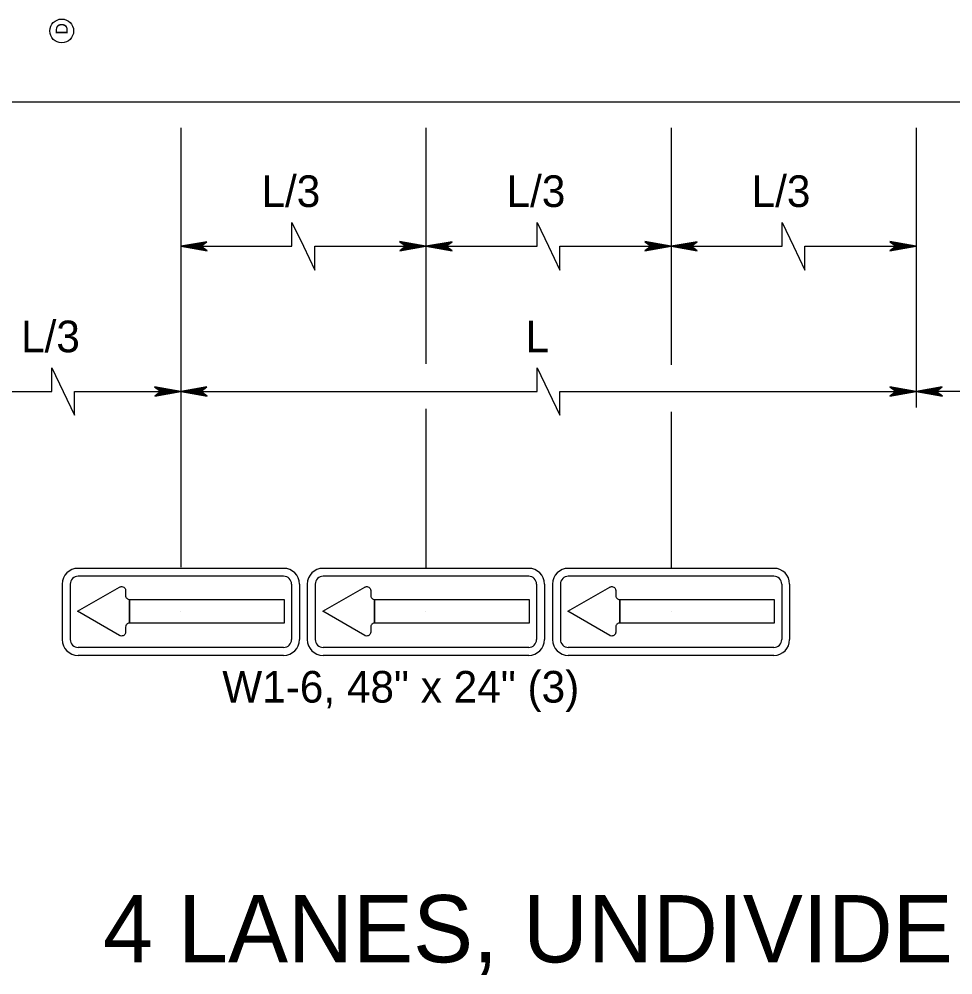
# Model space of a CAD drawing. Extents: x 499945 to 500993, y 499985 to 500645.
# Drawn here: x 500332.1 to 500450.2, y 500321 to 500441.8 of the extents above; entities that cross this region are included whole.
import ezdxf

# ---------------------------------------------------------------- set-up
doc = ezdxf.new("R2010")
doc.units = 0
for name, color, linetype in [('1', 7, 'Continuous'), ('24', 7, 'Continuous'), ('5', 7, 'Continuous'), ('56', 7, 'Continuous'), ('60', 7, 'Continuous')]:
    doc.layers.add(name, color=color, linetype=linetype)

msp = doc.modelspace()

# ---------------------------------------------------------------- linework, layer by layer
at = {"layer": '1'}
for p, q in [((500068.14, 500431.29), (500794.89, 500431.29)), ((500352.58, 500428.03), (500352.58, 500372.47)), ((500383.55, 500428.03), (500383.55, 500398.17)), ((500414.53, 500428.03), (500414.53, 500398.08)), ((500445.5, 500428.03), (500445.5, 500392.68)), ((500366.62, 500413.04), (500366.62, 500416.04)), ((500366.62, 500416.04), (500368.06, 500413.04)), ((500397.6, 500413.04), (500397.6, 500416.04)), ((500397.6, 500416.04), (500399.04, 500413.04)), ((500428.58, 500413.04), (500428.58, 500416.04)), ((500428.58, 500416.04), (500430.02, 500413.04)), ((500352.58, 500413.04), (500366.62, 500413.04)), ((500368.06, 500413.04), (500369.5, 500410.04)), ((500369.5, 500413.04), (500383.55, 500413.04)), ((500369.5, 500410.04), (500369.5, 500413.04)), ((500383.55, 500413.04), (500397.6, 500413.04)), ((500399.04, 500413.04), (500400.48, 500410.04)), ((500400.48, 500413.04), (500414.53, 500413.04)), ((500400.48, 500410.04), (500400.48, 500413.04)), ((500414.53, 500413.04), (500428.58, 500413.04)), ((500430.02, 500413.04), (500431.46, 500410.04)), ((500431.46, 500413.04), (500445.5, 500413.04)), ((500431.46, 500410.04), (500431.46, 500413.04)), ((500336.25, 500394.68), (500336.25, 500397.68)), ((500336.25, 500397.68), (500337.69, 500394.68)), ((500397.6, 500394.68), (500397.6, 500397.68)), ((500397.6, 500397.68), (500399.04, 500394.68)), ((500322.8, 500394.68), (500336.25, 500394.68)), ((500337.69, 500394.68), (500339.13, 500391.69)), ((500339.13, 500394.68), (500352.58, 500394.68)), ((500339.13, 500391.69), (500339.13, 500394.68)), ((500352.58, 500394.68), (500397.6, 500394.68)), ((500399.04, 500394.68), (500400.48, 500391.69)), ((500400.48, 500394.68), (500445.5, 500394.68)), ((500400.48, 500391.69), (500400.48, 500394.68)), ((500459.05, 500394.68), (500445.5, 500394.68)), ((500383.55, 500392.5), (500383.55, 500372.33)), ((500414.53, 500392.12), (500414.53, 500372.33))]:
    msp.add_line(p, q, dxfattribs=at)
at = {"layer": '24'}
for points in [[(500352.58, 500413.04), (500355.9, 500412.45), (500355.11, 500413.04), (500355.88, 500413.62), (500352.58, 500413.04), (500352.8, 500413.04), (500355.81, 500412.5), (500355.04, 500413.05), (500355.75, 500413.57), (500352.92, 500413.06), (500353.03, 500413.04), (500355.6, 500412.58), (500355.03, 500413.05), (500355.62, 500413.5), (500353.08, 500413.04), (500353.19, 500413.06), (500355.44, 500412.65), (500355, 500413.04), (500355.45, 500413.44), (500353.51, 500413.06), (500353.7, 500413.06), (500355.27, 500412.73), (500354.97, 500413.03), (500355.3, 500413.36), (500353.73, 500413.04), (500353.91, 500413.03), (500355.09, 500412.83), (500354.87, 500413.06), (500355.11, 500413.28), (500354.07, 500413.04), (500354.24, 500413.02), (500354.95, 500412.89), (500354.83, 500413.05), (500355.03, 500413.22), (500354.32, 500413.04), (500354.79, 500412.93), (500354.72, 500413.06), (500354.93, 500413.18), (500354.44, 500413.06), (500354.75, 500412.98), (500354.62, 500413.08), (500354.76, 500413.14), (500354.62, 500413.05), (500354.69, 500413.03)], [(500383.55, 500413.04), (500380.23, 500413.63), (500381.02, 500413.04), (500380.25, 500412.46), (500383.55, 500413.04), (500383.33, 500413.03), (500380.32, 500413.58), (500381.08, 500413.03), (500380.38, 500412.51), (500383.21, 500413.02), (500383.1, 500413.04), (500380.52, 500413.5), (500381.1, 500413.03), (500380.51, 500412.58), (500383.05, 500413.04), (500382.94, 500413.02), (500380.69, 500413.43), (500381.12, 500413.04), (500380.68, 500412.63), (500382.62, 500413.02), (500382.43, 500413.02), (500380.85, 500413.35), (500381.16, 500413.05), (500380.83, 500412.72), (500382.4, 500413.04), (500382.22, 500413.05), (500381.03, 500413.25), (500381.26, 500413.02), (500381.01, 500412.79), (500382.06, 500413.04), (500381.89, 500413.06), (500381.18, 500413.19), (500381.29, 500413.03), (500381.1, 500412.85), (500381.8, 500413.04), (500381.34, 500413.15), (500381.41, 500413.02), (500381.2, 500412.9), (500381.69, 500413.02), (500381.38, 500413.1), (500381.51, 500413), (500381.36, 500412.94), (500381.51, 500413.03), (500381.43, 500413.05)], [(500383.55, 500413.04), (500386.88, 500412.45), (500386.08, 500413.04), (500386.86, 500413.62), (500383.55, 500413.04), (500383.77, 500413.04), (500386.78, 500412.5), (500386.02, 500413.05), (500386.72, 500413.57), (500383.89, 500413.06), (500384, 500413.04), (500386.58, 500412.58), (500386, 500413.05), (500386.6, 500413.5), (500384.05, 500413.04), (500384.16, 500413.06), (500386.42, 500412.65), (500385.98, 500413.04), (500386.43, 500413.44), (500384.48, 500413.06), (500384.67, 500413.06), (500386.25, 500412.73), (500385.94, 500413.03), (500386.27, 500413.36), (500384.71, 500413.04), (500384.88, 500413.03), (500386.07, 500412.83), (500385.84, 500413.06), (500386.09, 500413.28), (500385.05, 500413.04), (500385.21, 500413.02), (500385.93, 500412.89), (500385.81, 500413.05), (500386, 500413.22), (500385.3, 500413.04), (500385.76, 500412.93), (500385.7, 500413.06), (500385.9, 500413.18), (500385.42, 500413.06), (500385.72, 500412.98), (500385.59, 500413.08), (500385.74, 500413.14), (500385.6, 500413.05), (500385.67, 500413.03)], [(500414.53, 500413.04), (500411.2, 500413.63), (500412, 500413.04), (500411.22, 500412.46), (500414.53, 500413.04), (500414.31, 500413.03), (500411.3, 500413.58), (500412.06, 500413.03), (500411.36, 500412.51), (500414.19, 500413.02), (500414.08, 500413.04), (500411.5, 500413.5), (500412.08, 500413.03), (500411.48, 500412.58), (500414.03, 500413.04), (500413.92, 500413.02), (500411.66, 500413.43), (500412.1, 500413.04), (500411.65, 500412.63), (500413.6, 500413.02), (500413.41, 500413.02), (500411.83, 500413.35), (500412.14, 500413.05), (500411.81, 500412.72), (500413.37, 500413.04), (500413.2, 500413.05), (500412.01, 500413.25), (500412.24, 500413.02), (500411.99, 500412.79), (500413.03, 500413.04), (500412.87, 500413.06), (500412.15, 500413.19), (500412.27, 500413.03), (500412.08, 500412.85), (500412.78, 500413.04), (500412.31, 500413.15), (500412.38, 500413.02), (500412.18, 500412.9), (500412.66, 500413.02), (500412.36, 500413.1), (500412.49, 500413), (500412.34, 500412.94), (500412.48, 500413.03), (500412.41, 500413.05)], [(500414.53, 500413.04), (500417.85, 500412.45), (500417.06, 500413.04), (500417.83, 500413.62), (500414.53, 500413.04), (500414.75, 500413.04), (500417.76, 500412.5), (500417, 500413.05), (500417.7, 500413.57), (500414.87, 500413.06), (500414.98, 500413.04), (500417.56, 500412.58), (500416.98, 500413.05), (500417.57, 500413.5), (500415.03, 500413.04), (500415.14, 500413.06), (500417.39, 500412.65), (500416.96, 500413.04), (500417.4, 500413.44), (500415.46, 500413.06), (500415.65, 500413.06), (500417.23, 500412.73), (500416.92, 500413.03), (500417.25, 500413.36), (500415.68, 500413.04), (500415.86, 500413.03), (500417.05, 500412.83), (500416.82, 500413.06), (500417.06, 500413.28), (500416.02, 500413.04), (500416.19, 500413.02), (500416.9, 500412.89), (500416.79, 500413.05), (500416.98, 500413.22), (500416.28, 500413.04), (500416.74, 500412.93), (500416.67, 500413.06), (500416.88, 500413.18), (500416.39, 500413.06), (500416.7, 500412.98), (500416.57, 500413.08), (500416.72, 500413.14), (500416.57, 500413.05), (500416.65, 500413.03)], [(500445.5, 500413.04), (500442.18, 500413.63), (500442.98, 500413.04), (500442.2, 500412.46), (500445.5, 500413.04), (500445.28, 500413.03), (500442.27, 500413.58), (500443.04, 500413.03), (500442.33, 500412.51), (500445.16, 500413.02), (500445.05, 500413.04), (500442.48, 500413.5), (500443.05, 500413.03), (500442.46, 500412.58), (500445, 500413.04), (500444.89, 500413.02), (500442.64, 500413.43), (500443.08, 500413.04), (500442.63, 500412.63), (500444.57, 500413.02), (500444.38, 500413.02), (500442.81, 500413.35), (500443.11, 500413.05), (500442.78, 500412.72), (500444.35, 500413.04), (500444.17, 500413.05), (500442.99, 500413.25), (500443.22, 500413.02), (500442.97, 500412.79), (500444.01, 500413.04), (500443.84, 500413.06), (500443.13, 500413.19), (500443.25, 500413.03), (500443.05, 500412.85), (500443.76, 500413.04), (500443.29, 500413.15), (500443.36, 500413.02), (500443.15, 500412.9), (500443.64, 500413.02), (500443.33, 500413.1), (500443.46, 500413), (500443.32, 500412.94), (500443.46, 500413.03), (500443.38, 500413.05)], [(500352.58, 500394.68), (500349.25, 500395.27), (500350.05, 500394.68), (500349.27, 500394.1), (500352.58, 500394.68), (500352.35, 500394.68), (500349.34, 500395.23), (500350.11, 500394.68), (500349.4, 500394.15), (500352.24, 500394.67), (500352.12, 500394.68), (500349.55, 500395.14), (500350.12, 500394.68), (500349.53, 500394.23), (500352.07, 500394.68), (500351.96, 500394.67), (500349.71, 500395.07), (500350.15, 500394.68), (500349.7, 500394.28), (500351.64, 500394.67), (500351.46, 500394.67), (500349.88, 500394.99), (500350.18, 500394.69), (500349.85, 500394.36), (500351.42, 500394.68), (500351.24, 500394.69), (500350.06, 500394.9), (500350.29, 500394.67), (500350.04, 500394.44), (500351.08, 500394.68), (500350.91, 500394.7), (500350.2, 500394.84), (500350.32, 500394.68), (500350.12, 500394.5), (500350.83, 500394.68), (500350.36, 500394.79), (500350.43, 500394.67), (500350.23, 500394.54), (500350.71, 500394.67), (500350.4, 500394.74), (500350.53, 500394.64), (500350.39, 500394.58), (500350.53, 500394.68), (500350.46, 500394.69)], [(500352.58, 500394.68), (500355.9, 500394.1), (500355.11, 500394.68), (500355.88, 500395.26), (500352.58, 500394.68), (500352.8, 500394.69), (500355.81, 500394.14), (500355.04, 500394.69), (500355.75, 500395.22), (500352.92, 500394.7), (500353.03, 500394.68), (500355.6, 500394.22), (500355.03, 500394.69), (500355.62, 500395.14), (500353.08, 500394.68), (500353.19, 500394.7), (500355.44, 500394.29), (500355, 500394.68), (500355.45, 500395.09), (500353.51, 500394.7), (500353.7, 500394.7), (500355.27, 500394.38), (500354.97, 500394.67), (500355.3, 500395), (500353.73, 500394.68), (500353.91, 500394.67), (500355.09, 500394.47), (500354.87, 500394.7), (500355.11, 500394.93), (500354.07, 500394.68), (500354.24, 500394.67), (500354.95, 500394.53), (500354.83, 500394.69), (500355.03, 500394.87), (500354.32, 500394.68), (500354.79, 500394.57), (500354.72, 500394.7), (500354.93, 500394.83), (500354.44, 500394.7), (500354.75, 500394.62), (500354.62, 500394.72), (500354.76, 500394.78), (500354.62, 500394.69), (500354.69, 500394.67)], [(500445.5, 500394.68), (500442.18, 500395.27), (500442.98, 500394.68), (500442.2, 500394.1), (500445.5, 500394.68), (500445.28, 500394.68), (500442.27, 500395.23), (500443.04, 500394.68), (500442.33, 500394.15), (500445.16, 500394.67), (500445.05, 500394.68), (500442.48, 500395.14), (500443.05, 500394.68), (500442.46, 500394.23), (500445, 500394.68), (500444.89, 500394.67), (500442.64, 500395.07), (500443.08, 500394.68), (500442.63, 500394.28), (500444.57, 500394.67), (500444.38, 500394.67), (500442.81, 500394.99), (500443.11, 500394.69), (500442.78, 500394.36), (500444.35, 500394.68), (500444.17, 500394.69), (500442.99, 500394.9), (500443.22, 500394.67), (500442.97, 500394.44), (500444.01, 500394.68), (500443.84, 500394.7), (500443.13, 500394.84), (500443.25, 500394.68), (500443.05, 500394.5), (500443.76, 500394.68), (500443.29, 500394.79), (500443.36, 500394.67), (500443.15, 500394.54), (500443.64, 500394.67), (500443.33, 500394.74), (500443.46, 500394.64), (500443.32, 500394.58), (500443.46, 500394.68), (500443.38, 500394.69)], [(500445.5, 500394.68), (500448.83, 500394.1), (500448.03, 500394.68), (500448.81, 500395.26), (500445.5, 500394.68), (500445.73, 500394.69), (500448.74, 500394.14), (500447.97, 500394.69), (500448.68, 500395.22), (500445.84, 500394.7), (500445.96, 500394.68), (500448.53, 500394.22), (500447.96, 500394.69), (500448.55, 500395.14), (500446.01, 500394.68), (500446.12, 500394.7), (500448.37, 500394.29), (500447.93, 500394.68), (500448.38, 500395.09), (500446.44, 500394.7), (500446.62, 500394.7), (500448.2, 500394.38), (500447.9, 500394.67), (500448.23, 500395), (500446.66, 500394.68), (500446.84, 500394.67), (500448.02, 500394.47), (500447.79, 500394.7), (500448.04, 500394.93), (500447, 500394.68), (500447.17, 500394.67), (500447.88, 500394.53), (500447.76, 500394.69), (500447.96, 500394.87), (500447.25, 500394.68), (500447.72, 500394.57), (500447.65, 500394.7), (500447.85, 500394.83), (500447.37, 500394.7), (500447.67, 500394.62), (500447.55, 500394.72), (500447.69, 500394.78), (500447.55, 500394.69), (500447.62, 500394.67)], [(500445.5, 500394.68), (500448.83, 500394.1), (500448.03, 500394.68), (500448.81, 500395.26), (500445.5, 500394.68), (500445.73, 500394.69), (500448.74, 500394.14), (500447.97, 500394.69), (500448.68, 500395.22), (500445.84, 500394.7), (500445.96, 500394.68), (500448.53, 500394.22), (500447.96, 500394.69), (500448.55, 500395.14), (500446.01, 500394.68), (500446.12, 500394.7), (500448.37, 500394.29), (500447.93, 500394.68), (500448.38, 500395.09), (500446.44, 500394.7), (500446.62, 500394.7), (500448.2, 500394.38), (500447.9, 500394.67), (500448.23, 500395), (500446.66, 500394.68), (500446.84, 500394.67), (500448.02, 500394.47), (500447.79, 500394.7), (500448.04, 500394.93), (500447, 500394.68), (500447.17, 500394.67), (500447.88, 500394.53), (500447.76, 500394.69), (500447.96, 500394.87), (500447.25, 500394.68), (500447.72, 500394.57), (500447.65, 500394.7), (500447.85, 500394.83), (500447.37, 500394.7), (500447.67, 500394.62), (500447.55, 500394.72), (500447.69, 500394.78), (500447.55, 500394.69), (500447.62, 500394.67)]]:
    msp.add_lwpolyline(points, dxfattribs=at)
at = {"layer": '56'}
for p, q in [((500365.57, 500372.33), (500339.59, 500372.33)), ((500396.54, 500372.33), (500370.56, 500372.33)), ((500427.52, 500372.33), (500401.54, 500372.33)), ((500365.57, 500371.34), (500339.59, 500371.34)), ((500396.54, 500371.34), (500370.56, 500371.34)), ((500427.52, 500371.34), (500401.54, 500371.34)), ((500337.59, 500370.34), (500337.59, 500363.34)), ((500338.59, 500370.34), (500338.59, 500363.34)), ((500366.56, 500370.34), (500366.56, 500363.34)), ((500367.56, 500370.34), (500367.56, 500363.34)), ((500368.56, 500370.34), (500368.56, 500363.34)), ((500369.56, 500370.34), (500369.56, 500363.34)), ((500397.54, 500370.34), (500397.54, 500363.34)), ((500398.54, 500370.34), (500398.54, 500363.34)), ((500399.54, 500370.34), (500399.54, 500363.34)), ((500400.54, 500370.34), (500400.54, 500363.34)), ((500428.52, 500370.34), (500428.52, 500363.34)), ((500429.52, 500370.34), (500429.52, 500363.34)), ((500365.57, 500362.34), (500339.59, 500362.34)), ((500396.54, 500362.34), (500370.56, 500362.34)), ((500427.52, 500362.34), (500401.54, 500362.34)), ((500365.57, 500361.34), (500339.59, 500361.34)), ((500396.54, 500361.34), (500370.56, 500361.34)), ((500427.52, 500361.34), (500401.54, 500361.34))]:
    msp.add_line(p, q, dxfattribs=at)
for centre, radius, start, end in [((500339.59, 500370.34), 2, 90, 180), ((500365.57, 500370.34), 2, 0, 90), ((500370.56, 500370.34), 2, 90, 180), ((500396.54, 500370.34), 2, 0, 90), ((500401.54, 500370.34), 2, 90, 180), ((500427.52, 500370.34), 2, 0, 90), ((500339.59, 500370.34), 0.999, 90, 180), ((500365.57, 500370.34), 0.999, 0, 90), ((500370.56, 500370.34), 0.999, 90, 180), ((500396.54, 500370.34), 0.999, 0, 90), ((500401.54, 500370.34), 0.999, 90, 180), ((500427.52, 500370.34), 0.999, 0, 90), ((500339.59, 500363.34), 2, 180, 270), ((500339.59, 500363.34), 0.999, 180, 270), ((500365.57, 500363.34), 2, 270, 0), ((500365.57, 500363.34), 0.999, 270, 0), ((500370.56, 500363.34), 2, 180, 270), ((500370.56, 500363.34), 0.999, 180, 270), ((500396.54, 500363.34), 2, 270, 0), ((500396.54, 500363.34), 0.999, 270, 0), ((500401.54, 500363.34), 2, 180, 270), ((500401.54, 500363.34), 0.999, 180, 270), ((500427.52, 500363.34), 2, 270, 0), ((500427.52, 500363.34), 0.999, 270, 0)]:
    msp.add_arc(centre, radius, start, end, dxfattribs=at)
msp.add_ellipse((500337.52, 500440.26), major_axis=(0, 1.5), ratio=0.999998, dxfattribs=at)
at = {"layer": '60'}
for p, q in [((500352.58, 500366.91), (500352.58, 500366.91)), ((500383.55, 500366.91), (500383.55, 500366.91)), ((500414.53, 500366.91), (500414.53, 500366.91))]:
    msp.add_line(p, q, dxfattribs=at)
for points in [[(500339.53, 500366.91), (500344.84, 500369.97), (500344.9, 500370), (500344.97, 500370.02), (500345.05, 500370.04), (500345.13, 500370.04), (500345.24, 500370.02), (500345.35, 500369.96), (500345.42, 500369.92), (500345.46, 500369.88), (500345.52, 500369.79), (500345.56, 500369.71), (500345.58, 500369.65), (500345.59, 500369.54), (500345.59, 500368.91), (500345.6, 500368.8), (500345.62, 500368.74), (500345.64, 500368.68), (500345.68, 500368.61), (500345.73, 500368.56), (500345.79, 500368.51), (500345.83, 500368.48), (500345.91, 500368.44), (500345.99, 500368.42), (500346.09, 500368.41), (500346.09, 500365.41), (500345.95, 500365.39), (500345.86, 500365.35), (500345.8, 500365.32), (500345.74, 500365.27), (500345.69, 500365.21), (500345.64, 500365.14), (500345.62, 500365.08), (500345.59, 500364.91), (500345.59, 500364.28), (500345.57, 500364.15), (500345.55, 500364.07), (500345.49, 500363.98), (500345.44, 500363.92), (500345.35, 500363.85), (500345.28, 500363.81), (500345.18, 500363.79), (500345.08, 500363.78), (500344.93, 500363.8), (500344.89, 500363.82), (500344.84, 500363.84)], [(500370.51, 500366.91), (500375.82, 500369.97), (500375.87, 500370), (500375.94, 500370.02), (500376.02, 500370.04), (500376.11, 500370.04), (500376.21, 500370.02), (500376.33, 500369.96), (500376.39, 500369.92), (500376.43, 500369.88), (500376.5, 500369.79), (500376.54, 500369.71), (500376.55, 500369.65), (500376.57, 500369.54), (500376.57, 500368.91), (500376.58, 500368.8), (500376.6, 500368.74), (500376.62, 500368.68), (500376.66, 500368.61), (500376.71, 500368.56), (500376.77, 500368.51), (500376.81, 500368.48), (500376.88, 500368.44), (500376.96, 500368.42), (500377.06, 500368.41), (500377.06, 500365.41), (500376.93, 500365.39), (500376.84, 500365.35), (500376.78, 500365.32), (500376.72, 500365.27), (500376.66, 500365.21), (500376.62, 500365.14), (500376.6, 500365.08), (500376.57, 500364.91), (500376.57, 500364.28), (500376.55, 500364.15), (500376.52, 500364.07), (500376.47, 500363.98), (500376.42, 500363.92), (500376.33, 500363.85), (500376.26, 500363.81), (500376.16, 500363.79), (500376.05, 500363.78), (500375.91, 500363.8), (500375.87, 500363.82), (500375.82, 500363.84)], [(500401.48, 500366.91), (500406.79, 500369.97), (500406.85, 500370), (500406.92, 500370.02), (500407, 500370.04), (500407.08, 500370.04), (500407.19, 500370.02), (500407.31, 500369.96), (500407.37, 500369.92), (500407.41, 500369.88), (500407.47, 500369.79), (500407.51, 500369.71), (500407.53, 500369.65), (500407.54, 500369.54), (500407.54, 500368.91), (500407.55, 500368.8), (500407.57, 500368.74), (500407.6, 500368.68), (500407.64, 500368.61), (500407.69, 500368.56), (500407.74, 500368.51), (500407.78, 500368.48), (500407.86, 500368.44), (500407.94, 500368.42), (500408.04, 500368.41), (500408.04, 500365.41), (500407.9, 500365.39), (500407.81, 500365.35), (500407.76, 500365.32), (500407.69, 500365.27), (500407.64, 500365.21), (500407.6, 500365.14), (500407.57, 500365.08), (500407.54, 500364.91), (500407.54, 500364.28), (500407.53, 500364.15), (500407.5, 500364.07), (500407.44, 500363.98), (500407.4, 500363.92), (500407.31, 500363.85), (500407.23, 500363.81), (500407.14, 500363.79), (500407.03, 500363.78), (500406.89, 500363.8), (500406.84, 500363.82), (500406.79, 500363.84)], [(500346.09, 500368.41), (500365.62, 500368.41), (500365.62, 500365.41), (500346.09, 500365.41)], [(500377.06, 500368.41), (500396.6, 500368.41), (500396.6, 500365.41), (500377.06, 500365.41)], [(500408.04, 500368.41), (500427.58, 500368.41), (500427.58, 500365.41), (500408.04, 500365.41)]]:
    msp.add_lwpolyline(points, close=True, dxfattribs=at)
msp.add_ellipse((500337.52, 500440.26), major_axis=(0, 1.5), ratio=0.999998, dxfattribs=at)

# ---------------------------------------------------------------- texts
at = {"layer": '1'}
for s, p in [('L/3', (500362.76, 500418.01)), ('L/3', (500393.74, 500418.01)), ('L/3', (500424.71, 500418.01)), ('L/3', (500332.38, 500399.65)), ('L', (500396.13, 500399.65)), ('W1-6, 48" x 24" (3)', (500357.81, 500355.37))]:
    msp.add_text(s, height=4, dxfattribs=at).set_placement(p)
at = {"layer": '5'}
msp.add_text('4 LANES, UNDIVIDED, RIGHT LANE & SHOULDER CLOSING', height=8.5, dxfattribs=at).set_placement((500342.75, 500322.54))
at = {"layer": '56'}
msp.add_text('D', height=1.5, rotation=90, dxfattribs=at).set_placement((500338.27, 500439.8))

doc.saveas('drawing.dxf')
